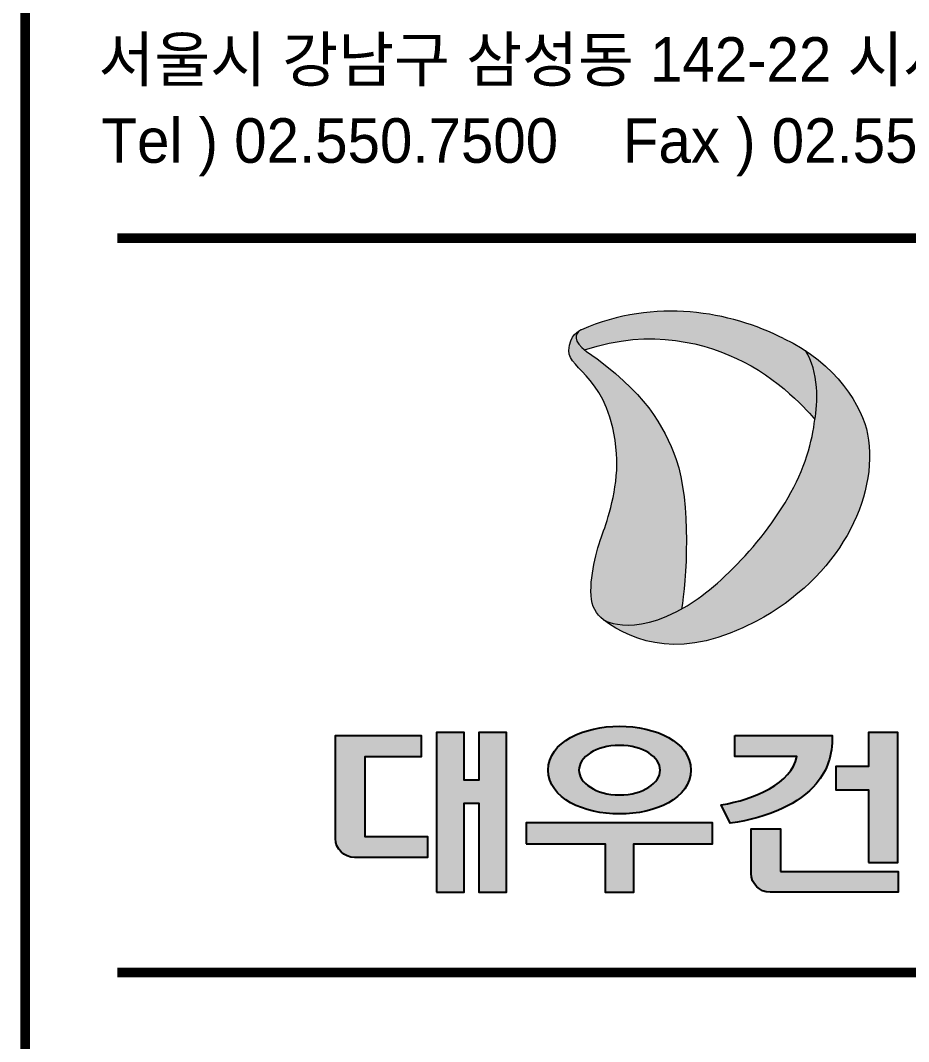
# Model space of a CAD drawing. Header units: metres. Extents: x 630750 to 860239, y 578133 to 726633.
# Drawn here: x 818437 to 829906, y 699561 to 712748 of the extents above; entities that cross this region are included whole.
import ezdxf

# ---------------------------------------------------------------- set-up
doc = ezdxf.new("R2010")
doc.units = ezdxf.units.M
doc.header["$LTSCALE"] = 300
doc.layers.add('001dmp-FORM', color=7, linetype='Continuous')
doc.layers.add('Layer 1', color=7, linetype='Continuous')
doc.styles.add('돋움', font='')
doc.styles.get('돋움').set_extended_font_data('Dotum')

# ---------------------------------------------------------------- blocks, each defined once
blk = doc.blocks.new('xref-sheet(건축)')
h = blk.add_hatch(color=253)
edge = h.paths.add_edge_path()
edge.add_spline(control_points=[(7798.81, 5214.48), (7833.93, 5225.99), (7861.63, 5217.86), (7881.02, 5208.22), (7902.11, 5197.75), (7917.82, 5178.53), (7917.82, 5178.53), (7919.35, 5186), (7920.11, 5203.74), (7912.91, 5214.06)], knot_values=[3.001941, 3.001941, 3.001941, 3.001941, 4, 4, 4, 5, 5, 5, 6, 6, 6, 6], degree=3, periodic=0)
edge.add_spline(control_points=[(7912.91, 5214.06), (7909.43, 5216.33), (7905.66, 5218.43), (7901.59, 5220.28)], knot_values=[0, 0, 0, 0, 0.149051, 0.149051, 0.149051, 0.149051], degree=3, periodic=0)
edge.add_spline(control_points=[(7901.59, 5220.28), (7874.18, 5234.26), (7835.33, 5241.37), (7797.26, 5224.84), (7797.08, 5224.77), (7796.92, 5224.69), (7796.77, 5224.61)], knot_values=[0, 0, 0, 0, 1, 1, 1, 1.04377, 1.04377, 1.04377, 1.04377], degree=3, periodic=0)
edge.add_spline(control_points=[(7796.77, 5224.61), (7794.2, 5222.88), (7792.5, 5219.38), (7798.81, 5214.48)], knot_values=[0, 0, 0, 0, 0.947974, 0.947974, 0.947974, 0.947974], degree=3, periodic=0)
h = blk.add_hatch(color=251)
edge = h.paths.add_edge_path()
edge.add_spline(control_points=[(7848.88, 5080.54), (7851.6, 5094.33), (7853.97, 5136.07), (7846.14, 5157.85), (7839.79, 5175.44), (7830.16, 5192.51), (7799.92, 5213.66), (7799.52, 5213.94), (7799.15, 5214.21), (7798.81, 5214.48)], knot_values=[0.947974, 0.947974, 0.947974, 0.947974, 1.880106, 1.880106, 1.880106, 2.880106, 2.880106, 2.880106, 2.932132, 2.932132, 2.932132, 2.932132], degree=3, periodic=0)
edge.add_spline(control_points=[(7798.81, 5214.48), (7792.5, 5219.38), (7794.2, 5222.88), (7796.77, 5224.61)], knot_values=[0, 0, 0, 0, 0.947974, 0.947974, 0.947974, 0.947974], degree=3, periodic=0)
edge.add_spline(control_points=[(7796.67, 5224.56), (7796.67, 5224.56), (7790.85, 5222.14), (7790.76, 5214.16), (7790.65, 5203.79), (7812.22, 5200.71), (7815.42, 5160.73), (7816.59, 5145.86), (7811.61, 5128.75), (7808.71, 5120.95), (7805.83, 5113.26), (7801.63, 5099.49), (7802.24, 5087.52), (7802.52, 5082.05), (7804.91, 5077.86), (7808.61, 5074.98)], knot_values=[4.586815, 4.586815, 4.586815, 4.586815, 5.586815, 5.586815, 5.586815, 6.586815, 6.586815, 6.586815, 7.586815, 7.586815, 7.586815, 8.586815, 8.586815, 8.586815, 9, 9, 9, 9], degree=3, periodic=0)
edge.add_spline(control_points=[(7808.61, 5074.98), (7808.61, 5074.98), (7823.1, 5066.03), (7848.88, 5080.54)], knot_values=[3, 3, 3, 3, 3.903457, 3.903457, 3.903457, 3.903457], degree=3, periodic=0)
h = blk.add_hatch(color=256)
edge = h.paths.add_edge_path()
edge.add_spline(control_points=[(7808.61, 5074.98), (7824.59, 5062.99), (7849.96, 5054.12), (7887.62, 5074.24), (7929.79, 5096.74), (7951.17, 5137.72), (7945.03, 5170.96), (7942.88, 5182.53), (7932.73, 5201.12), (7912.91, 5214.06)], knot_values=[0.149051, 0.149051, 0.149051, 0.149051, 1.149051, 1.149051, 1.149051, 2.149051, 2.149051, 2.149051, 3, 3, 3, 3], degree=3, periodic=0)
edge.add_spline(control_points=[(7912.91, 5214.06), (7920.11, 5203.74), (7919.35, 5186), (7917.82, 5178.53)], knot_values=[5, 5, 5, 5, 6, 6, 6, 6], degree=3, periodic=0)
edge.add_spline(control_points=[(7917.82, 5178.53), (7917.18, 5173.02), (7915.91, 5166.71), (7913.7, 5159.66), (7904.7, 5131.09), (7877.89, 5100.42), (7857.53, 5086.03), (7854.51, 5083.9), (7851.61, 5082.07), (7848.85, 5080.52)], knot_values=[3.90307, 3.90307, 3.90307, 3.90307, 4.055308, 4.055308, 4.055308, 5.055308, 5.055308, 5.055308, 5.152238, 5.152238, 5.152238, 5.152238], degree=3, periodic=0)
edge.add_spline(control_points=[(7848.85, 5080.52), (7823.09, 5066.04), (7808.61, 5074.98), (7808.61, 5074.98)], knot_values=[3, 3, 3, 3, 3.90307, 3.90307, 3.90307, 3.90307], degree=3, periodic=0)
at = {"layer": '001dmp-FORM'}
for points in [[(7722.41, 4934.22), (7736.69, 4934.22), (7736.69, 4980.22), (7744.35, 4980.22), (7744.35, 4934.22), (7758.62, 4934.22), (7758.62, 5016.82), (7744.35, 5016.82), (7744.35, 4992.11), (7736.69, 4992.11), (7736.69, 5016.82), (7722.41, 5016.82)], [(7945.59, 4949.54), (7960.7, 4949.54), (7960.7, 5016.76), (7945.59, 5016.76), (7945.59, 4999.17), (7928.67, 4999.17), (7928.67, 4987.17), (7945.59, 4987.17)], [(7768.64, 4959.34), (7809.48, 4959.34), (7809.48, 4934.22), (7824.37, 4934.22), (7824.37, 4959.34), (7864.96, 4959.34), (7864.96, 4970.12), (7768.64, 4970.12)]]:
    blk.add_hatch(color=253, dxfattribs=at).paths.add_polyline_path(points)
h = blk.add_hatch(color=253, dxfattribs=at)
edge = h.paths.add_edge_path()
edge.add_spline(control_points=[(7853.77, 4997.34), (7853.77, 4997.34), (7853.77, 4997.34), (7853.77, 5012.05), (7835.31, 5020.01), (7816.95, 5020.01), (7798.58, 5020.01), (7780.12, 5012.05), (7780.12, 4997.34), (7780.12, 4982.64), (7798.58, 4974.68), (7816.95, 4974.68), (7835.31, 4974.68), (7853.77, 4982.64), (7853.77, 4997.34)], knot_values=[0, 0, 0, 0, 0.00005, 0.0001, 1, 1, 1, 2, 2, 2, 3, 3, 3, 4, 4, 4, 4], degree=3, periodic=0)
edge = h.paths.add_edge_path()
edge.add_spline(control_points=[(7837.91, 4997.34), (7837.91, 4997.34), (7837.91, 4997.34), (7837.91, 4990.71), (7829.23, 4984.54), (7816.95, 4984.54), (7804.66, 4984.54), (7795.98, 4990.71), (7795.98, 4997.34), (7795.98, 5003.98), (7804.66, 5010.14), (7816.95, 5010.14), (7829.23, 5010.14), (7837.91, 5003.98), (7837.91, 4997.34)], knot_values=[0, 0, 0, 0, 0.00005, 0.0001, 1, 1, 1, 2, 2, 2, 3, 3, 3, 4, 4, 4, 4], degree=3, periodic=0)
h = blk.add_hatch(color=253, dxfattribs=at)
edge = h.paths.add_edge_path()
edge.add_spline(control_points=[(7714.41, 5004.17), (7714.41, 5004.17), (7714.41, 5004.17), (7714.41, 5004.17), (7714.41, 5015.22), (7714.41, 5015.22), (7714.41, 5015.22), (7670.18, 5015.22), (7670.18, 5015.22), (7670.18, 5015.22), (7670.18, 4961.97), (7670.18, 4961.97), (7670.18, 4956.63), (7674.75, 4952.23), (7680.13, 4952.23), (7680.13, 4952.23), (7717.82, 4952.23), (7717.82, 4952.23), (7717.82, 4952.23), (7717.82, 4962.98), (7717.82, 4962.98), (7717.82, 4962.98), (7685.43, 4962.98), (7685.43, 4962.98), (7685.43, 4962.98), (7685.43, 5004.17), (7685.43, 5004.17), (7685.43, 5004.17), (7714.41, 5004.17), (7714.41, 5004.17)], knot_values=[0, 0, 0, 0, 0.00005, 0.0001, 1, 1, 1, 2, 2, 2, 3, 3, 3, 4, 4, 4, 5, 5, 5, 6, 6, 6, 7, 7, 7, 8, 8, 8, 9, 9, 9, 9], degree=3, periodic=0)
h = blk.add_hatch(color=253, dxfattribs=at)
edge = h.paths.add_edge_path()
edge.add_spline(control_points=[(7874.13, 4969.89), (7874.13, 4969.89), (7874.13, 4969.89), (7894.2, 4972.77), (7910.02, 4980.07), (7918.5, 4990.34), (7924.52, 4997.62), (7926.88, 5004.66), (7926.75, 5015.17), (7926.75, 5015.17), (7876.5, 5015.17), (7876.5, 5015.17), (7876.5, 5015.17), (7876.5, 5004.32), (7876.5, 5004.32), (7876.5, 5004.32), (7908.49, 5004.32), (7908.49, 5004.32), (7906.07, 4990.66), (7886.5, 4982.11), (7869.5, 4979.42), (7869.5, 4979.42), (7874.13, 4969.89), (7874.13, 4969.89)], knot_values=[0, 0, 0, 0, 0.00005, 0.0001, 1, 1, 1, 2, 2, 2, 3, 3, 3, 4, 4, 4, 5, 5, 5, 6, 6, 6, 7, 7, 7, 7], degree=3, periodic=0)
h = blk.add_hatch(color=253, dxfattribs=at)
edge = h.paths.add_edge_path()
edge.add_spline(control_points=[(7894.66, 4934.27), (7894.66, 4934.27), (7894.66, 4934.27), (7894.66, 4934.27), (7960.83, 4934.27), (7960.83, 4934.27), (7960.83, 4934.27), (7960.83, 4945.01), (7960.83, 4945.01), (7960.83, 4945.01), (7899.99, 4945.01), (7899.99, 4945.01), (7899.99, 4945.01), (7899.99, 4967.08), (7899.99, 4967.08), (7899.99, 4967.08), (7884.92, 4967.08), (7884.92, 4967.08), (7884.92, 4967.08), (7884.92, 4944.01), (7884.92, 4944.01), (7884.92, 4938.66), (7889.27, 4934.27), (7894.66, 4934.27)], knot_values=[0, 0, 0, 0, 0.00005, 0.0001, 1, 1, 1, 2, 2, 2, 3, 3, 3, 4, 4, 4, 5, 5, 5, 6, 6, 6, 7, 7, 7, 7], degree=3, periodic=0)
at = {"layer": '001dmp-FORM', "const_width": 5}
for points in [[(7510, 200), (7510, 5740)], [(7557.58, 5272.14), (8150.12, 5272.14)], [(7557.58, 4892.73), (8150.12, 4892.73)]]:
    blk.add_lwpolyline(points, dxfattribs=at)
at = {"layer": '001dmp-FORM', "color": 253}
for points in [[(7722.41, 4934.22), (7736.69, 4934.22), (7736.69, 4980.22), (7744.35, 4980.22), (7744.35, 4934.22), (7758.62, 4934.22), (7758.62, 5016.82), (7744.35, 5016.82), (7744.35, 4992.11), (7736.69, 4992.11), (7736.69, 5016.82), (7722.41, 5016.82), (7722.41, 4934.22)], [(7945.59, 4949.54), (7960.7, 4949.54), (7960.7, 5016.76), (7945.59, 5016.76), (7945.59, 4999.17), (7928.67, 4999.17), (7928.67, 4987.17), (7945.59, 4987.17), (7945.59, 4949.54)], [(7768.64, 4959.34), (7809.48, 4959.34), (7809.48, 4934.22), (7824.37, 4934.22), (7824.37, 4959.34), (7864.96, 4959.34), (7864.96, 4970.12), (7768.64, 4970.12), (7768.64, 4959.34)]]:
    blk.add_lwpolyline(points, dxfattribs=at)
for points, knots in [([(7816.95, 4974.68), (7835.31, 4974.68), (7853.77, 4982.64), (7853.77, 4997.34), (7853.77, 5012.05), (7835.31, 5020.01), (7816.95, 5020.01), (7798.58, 5020.01), (7780.12, 5012.05), (7780.12, 4997.34), (7780.12, 4982.64), (7798.58, 4974.68), (7816.95, 4974.68)], [0, 0, 0, 0, 1, 1, 1, 2, 2, 2, 3, 3, 3, 4, 4, 4, 4]), ([(7670.18, 4961.97), (7670.18, 4956.63), (7674.75, 4952.23), (7680.13, 4952.23), (7680.13, 4952.23), (7717.82, 4952.23), (7717.82, 4952.23), (7717.82, 4952.23), (7717.82, 4962.98), (7717.82, 4962.98), (7717.82, 4962.98), (7685.43, 4962.98), (7685.43, 4962.98), (7685.43, 4962.98), (7685.43, 5004.17), (7685.43, 5004.17), (7685.43, 5004.17), (7714.41, 5004.17), (7714.41, 5004.17), (7714.41, 5004.17), (7714.41, 5015.22), (7714.41, 5015.22), (7714.41, 5015.22), (7670.18, 5015.22), (7670.18, 5015.22), (7670.18, 5015.22), (7670.18, 4961.97), (7670.18, 4961.97)], [0, 0, 0, 0, 1, 1, 1, 2, 2, 2, 3, 3, 3, 4, 4, 4, 5, 5, 5, 6, 6, 6, 7, 7, 7, 8, 8, 8, 9, 9, 9, 9]), ([(7876.5, 5015.17), (7876.5, 5015.17), (7876.5, 5004.32), (7876.5, 5004.32), (7876.5, 5004.32), (7908.49, 5004.32), (7908.49, 5004.32), (7906.07, 4990.66), (7886.5, 4982.11), (7869.5, 4979.42), (7869.5, 4979.42), (7874.13, 4969.89), (7874.13, 4969.89), (7894.2, 4972.77), (7910.02, 4980.07), (7918.5, 4990.34), (7924.52, 4997.62), (7926.88, 5004.66), (7926.75, 5015.17), (7926.75, 5015.17), (7876.5, 5015.17), (7876.5, 5015.17)], [0, 0, 0, 0, 1, 1, 1, 2, 2, 2, 3, 3, 3, 4, 4, 4, 5, 5, 5, 6, 6, 6, 7, 7, 7, 7]), ([(7816.95, 5010.14), (7829.23, 5010.14), (7837.91, 5003.98), (7837.91, 4997.34), (7837.91, 4990.71), (7829.23, 4984.54), (7816.95, 4984.54), (7804.66, 4984.54), (7795.98, 4990.71), (7795.98, 4997.34), (7795.98, 5003.98), (7804.66, 5010.14), (7816.95, 5010.14)], [0, 0, 0, 0, 1, 1, 1, 2, 2, 2, 3, 3, 3, 4, 4, 4, 4]), ([(7899.99, 4945.01), (7899.99, 4945.01), (7899.99, 4967.08), (7899.99, 4967.08), (7899.99, 4967.08), (7884.92, 4967.08), (7884.92, 4967.08), (7884.92, 4967.08), (7884.92, 4944.01), (7884.92, 4944.01), (7884.92, 4938.66), (7889.27, 4934.27), (7894.66, 4934.27), (7894.66, 4934.27), (7960.83, 4934.27), (7960.83, 4934.27), (7960.83, 4934.27), (7960.83, 4945.01), (7960.83, 4945.01), (7960.83, 4945.01), (7899.99, 4945.01), (7899.99, 4945.01)], [0, 0, 0, 0, 1, 1, 1, 2, 2, 2, 3, 3, 3, 4, 4, 4, 5, 5, 5, 6, 6, 6, 7, 7, 7, 7])]:
    blk.add_open_spline(points, degree=3, knots=knots, dxfattribs=at)
at = {"layer": 'Layer 1', "lineweight": 0}
for points, knots in [([(7901.59, 5220.28), (7874.18, 5234.26), (7835.33, 5241.37), (7797.26, 5224.84), (7797.05, 5224.75), (7796.85, 5224.66), (7796.67, 5224.56)], [0, 0, 0, 0, 1, 1, 1, 1.053343, 1.053343, 1.053343, 1.053343]), ([(7808.61, 5074.98), (7804.91, 5077.86), (7802.52, 5082.05), (7802.24, 5087.52), (7801.63, 5099.49), (7805.83, 5113.26), (7808.71, 5120.95), (7811.61, 5128.75), (7816.59, 5145.86), (7815.42, 5160.73), (7812.22, 5200.71), (7790.65, 5203.79), (7790.76, 5214.16), (7790.85, 5222.14), (7796.67, 5224.56), (7796.67, 5224.56)], [4.586815, 4.586815, 4.586815, 4.586815, 5, 5, 5, 6, 6, 6, 7, 7, 7, 8, 8, 8, 9, 9, 9, 9]), ([(7796.77, 5224.61), (7794.06, 5222.78), (7792.31, 5218.99), (7799.92, 5213.66), (7830.16, 5192.51), (7839.79, 5175.44), (7846.14, 5157.85), (7853.97, 5136.07), (7851.6, 5094.33), (7848.88, 5080.54)], [0, 0, 0, 0, 1, 1, 1, 2, 2, 2, 2.932132, 2.932132, 2.932132, 2.932132]), ([(7798.81, 5214.48), (7833.93, 5225.99), (7861.63, 5217.86), (7881.02, 5208.22), (7902.11, 5197.75), (7917.82, 5178.53), (7917.82, 5178.53), (7919.35, 5186), (7920.11, 5203.74), (7912.91, 5214.06)], [3.001941, 3.001941, 3.001941, 3.001941, 4, 4, 4, 5, 5, 5, 6, 6, 6, 6]), ([(7901.59, 5220.28), (7928.93, 5207.84), (7942.51, 5184.56), (7945.03, 5170.96), (7951.17, 5137.72), (7929.79, 5096.74), (7887.62, 5074.24), (7849.96, 5054.12), (7824.59, 5062.99), (7808.61, 5074.98)], [0, 0, 0, 0, 1, 1, 1, 2, 2, 2, 3, 3, 3, 3]), ([(7808.61, 5074.98), (7808.61, 5074.98), (7826.37, 5064.01), (7857.53, 5086.03), (7877.89, 5100.42), (7904.7, 5131.09), (7913.7, 5159.66), (7915.91, 5166.71), (7917.18, 5173.02), (7917.82, 5178.53)], [3, 3, 3, 3, 4, 4, 4, 5, 5, 5, 5.152238, 5.152238, 5.152238, 5.152238])]:
    blk.add_open_spline(points, degree=3, knots=knots, dxfattribs=at)
at = {"layer": '001dmp-FORM', "style": '돋움'}
for s, p in [('서울시 강남구 삼성동 142-22 시사빌딩 6층', (7547.82, 5352.96)), ('Tel ) 02.550.7500    Fax ) 02.550.7506', (7549.37, 5311.07))]:
    blk.add_text(s, height=23, dxfattribs=at).set_placement(p)

msp = doc.modelspace()

# ---------------------------------------------------------------- block references
at = {"xscale": 24.99999135412509, "yscale": 24.99999133084202, "zscale": 24.99999133122849}
msp.add_blockref('xref-sheet(건축)', (630750, 578132.8), dxfattribs=at)

doc.saveas('drawing.dxf')
